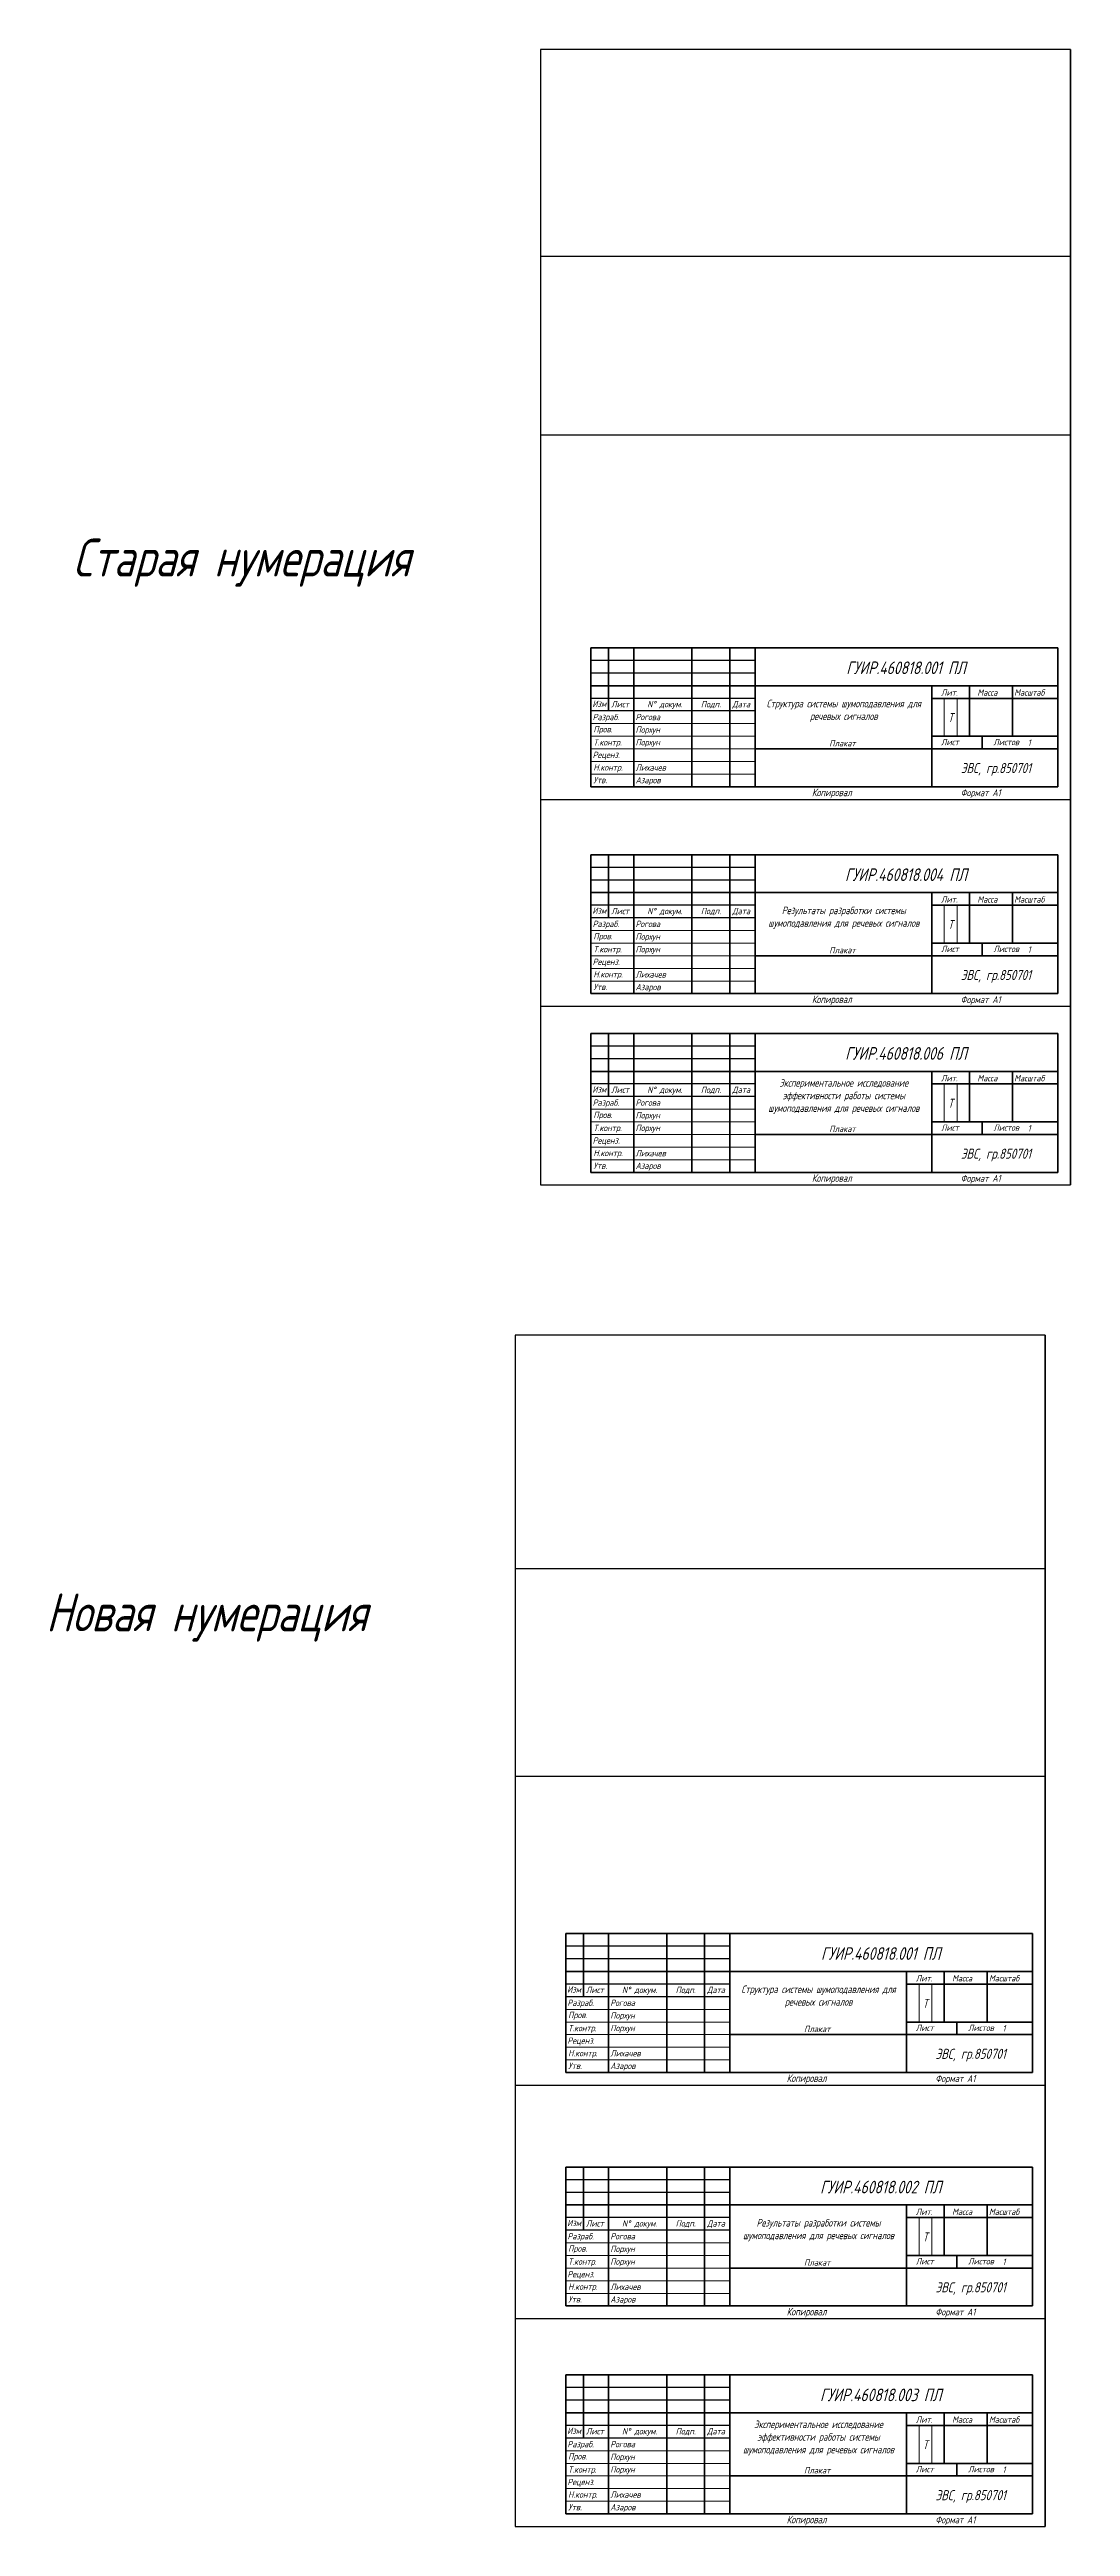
# Model space of a CAD drawing. Extents: x 2497 to 2902, y -59 to 922.
import ezdxf

# ---------------------------------------------------------------- set-up
doc = ezdxf.new("R2010")
doc.units = 0
doc.header["$MEASUREMENT"] = 0
doc.layers.get('0').update_dxf_attribs({"linetype": 'CONTINUOUS'})
doc.layers.get('DEFPOINTS').update_dxf_attribs({"linetype": 'CONTINUOUS'})
for name, color, linetype, lineweight in [('Основная', 7, 'CONTINUOUS', 40), ('текст', 7, 'CONTINUOUS', 30), ('тонкая', 7, 'CONTINUOUS', 20)]:
    doc.layers.add(name, color=color, linetype=linetype, lineweight=lineweight)
doc.styles.add('стиль1', font='romans.shx', dxfattribs={"width": 0.75, "oblique": 15, "height": 3.5})

msp = doc.modelspace()

# ---------------------------------------------------------------- linework, layer by layer
for p, q in [((2901.86, 922.19), (2901.86, 625.19)), ((2901.86, 840.24), (2901.86, 543.24)), ((2901.86, 769.45), (2901.86, 472.45)), ((2776.86, 680.19), (2711.86, 680.19)), ((2776.86, 675.19), (2711.86, 675.19)), ((2776.86, 665.19), (2711.86, 665.19)), ((2776.86, 660.19), (2711.86, 660.19)), ((2846.86, 630.19), (2846.86, 630.19)), ((2776.86, 598.24), (2711.86, 598.24)), ((2776.86, 593.24), (2711.86, 593.24)), ((2776.86, 583.24), (2711.86, 583.24)), ((2776.86, 578.24), (2711.86, 578.24)), ((2846.86, 548.24), (2846.86, 548.24)), ((2776.86, 527.45), (2711.86, 527.45)), ((2776.86, 522.45), (2711.86, 522.45)), ((2776.86, 512.45), (2711.86, 512.45)), ((2776.86, 507.45), (2711.86, 507.45)), ((2846.86, 477.45), (2846.86, 477.45)), ((2891.86, 412.91), (2891.86, 115.91)), ((2891.86, 320.43), (2891.86, 23.43)), ((2891.86, 238.1), (2891.86, -58.9)), ((2766.86, 170.91), (2701.86, 170.91)), ((2766.86, 165.91), (2701.86, 165.91)), ((2766.86, 155.91), (2701.86, 155.91)), ((2766.86, 150.91), (2701.86, 150.91)), ((2836.86, 120.91), (2836.86, 120.91)), ((2766.86, 78.43), (2701.86, 78.43)), ((2766.86, 73.43), (2701.86, 73.43)), ((2766.86, 63.43), (2701.86, 63.43)), ((2766.86, 58.43), (2701.86, 58.43)), ((2836.86, 28.43), (2836.86, 28.43)), ((2766.86, -3.9), (2701.86, -3.9)), ((2766.86, -8.9), (2701.86, -8.9)), ((2766.86, -18.9), (2701.86, -18.9)), ((2766.86, -23.9), (2701.86, -23.9)), ((2836.86, -53.9), (2836.86, -53.9))]:
    msp.add_line(p, q)
at = {"layer": 'DEFPOINTS'}
for points in [[(2691.86, 625.19), (2901.86, 625.19), (2901.86, 922.19), (2691.86, 922.19)], [(2691.86, 543.24), (2901.86, 543.24), (2901.86, 840.24), (2691.86, 840.24)], [(2691.86, 472.45), (2901.86, 472.45), (2901.86, 769.45), (2691.86, 769.45)], [(2681.86, 115.91), (2891.86, 115.91), (2891.86, 412.91), (2681.86, 412.91)], [(2681.86, 23.43), (2891.86, 23.43), (2891.86, 320.43), (2681.86, 320.43)], [(2681.86, -58.9), (2891.86, -58.9), (2891.86, 238.1), (2681.86, 238.1)]]:
    msp.add_lwpolyline(points, close=True, dxfattribs=at)
at = {"layer": 'Основная'}
for p, q in [((2711.86, 685.19), (2711.86, 630.19)), ((2896.86, 685.19), (2711.86, 685.19)), ((2718.86, 660.19), (2718.86, 685.19)), ((2728.86, 685.19), (2728.86, 630.19)), ((2751.86, 630.19), (2751.86, 685.19)), ((2766.86, 685.19), (2766.86, 630.19)), ((2776.86, 685.19), (2776.86, 630.19)), ((2896.86, 630.19), (2896.86, 685.19)), ((2711.86, 670.19), (2896.86, 670.19)), ((2846.86, 670.19), (2846.86, 630.19)), ((2861.86, 670.19), (2861.86, 650.19)), ((2878.86, 670.19), (2878.86, 650.19)), ((2846.86, 665.19), (2896.86, 665.19)), ((2896.86, 650.19), (2846.86, 650.19)), ((2866.86, 650.19), (2866.86, 645.19)), ((2896.86, 645.19), (2776.86, 645.19)), ((2896.86, 630.19), (2711.86, 630.19)), ((2711.86, 603.24), (2711.86, 548.24)), ((2896.86, 603.24), (2711.86, 603.24)), ((2718.86, 578.24), (2718.86, 603.24)), ((2728.86, 603.24), (2728.86, 548.24)), ((2751.86, 548.24), (2751.86, 603.24)), ((2766.86, 603.24), (2766.86, 548.24)), ((2776.86, 603.24), (2776.86, 548.24)), ((2896.86, 548.24), (2896.86, 603.24)), ((2711.86, 588.24), (2896.86, 588.24)), ((2846.86, 588.24), (2846.86, 548.24)), ((2846.86, 583.24), (2896.86, 583.24)), ((2861.86, 588.24), (2861.86, 568.24)), ((2878.86, 588.24), (2878.86, 568.24)), ((2896.86, 563.24), (2776.86, 563.24)), ((2896.86, 568.24), (2846.86, 568.24)), ((2866.86, 568.24), (2866.86, 563.24)), ((2896.86, 548.24), (2711.86, 548.24)), ((2711.86, 532.45), (2711.86, 477.45)), ((2896.86, 532.45), (2711.86, 532.45)), ((2718.86, 507.45), (2718.86, 532.45)), ((2728.86, 532.45), (2728.86, 477.45)), ((2751.86, 477.45), (2751.86, 532.45)), ((2766.86, 532.45), (2766.86, 477.45)), ((2776.86, 532.45), (2776.86, 477.45)), ((2896.86, 477.45), (2896.86, 532.45)), ((2711.86, 517.45), (2896.86, 517.45)), ((2846.86, 517.45), (2846.86, 477.45)), ((2846.86, 512.45), (2896.86, 512.45)), ((2861.86, 517.45), (2861.86, 497.45)), ((2878.86, 517.45), (2878.86, 497.45)), ((2896.86, 492.45), (2776.86, 492.45)), ((2896.86, 497.45), (2846.86, 497.45)), ((2866.86, 497.45), (2866.86, 492.45)), ((2896.86, 477.45), (2711.86, 477.45)), ((2701.86, 175.91), (2701.86, 120.91)), ((2886.86, 175.91), (2701.86, 175.91)), ((2708.86, 150.91), (2708.86, 175.91)), ((2718.86, 175.91), (2718.86, 120.91)), ((2741.86, 120.91), (2741.86, 175.91)), ((2756.86, 175.91), (2756.86, 120.91)), ((2766.86, 175.91), (2766.86, 120.91)), ((2886.86, 120.91), (2886.86, 175.91)), ((2701.86, 160.91), (2886.86, 160.91)), ((2836.86, 160.91), (2836.86, 120.91)), ((2851.86, 160.91), (2851.86, 140.91)), ((2868.86, 160.91), (2868.86, 140.91)), ((2836.86, 155.91), (2886.86, 155.91)), ((2886.86, 140.91), (2836.86, 140.91)), ((2856.86, 140.91), (2856.86, 135.91)), ((2886.86, 135.91), (2766.86, 135.91)), ((2886.86, 120.91), (2701.86, 120.91)), ((2701.86, 83.43), (2701.86, 28.43)), ((2886.86, 83.43), (2701.86, 83.43)), ((2708.86, 58.43), (2708.86, 83.43)), ((2718.86, 83.43), (2718.86, 28.43)), ((2741.86, 28.43), (2741.86, 83.43)), ((2756.86, 83.43), (2756.86, 28.43)), ((2766.86, 83.43), (2766.86, 28.43)), ((2886.86, 28.43), (2886.86, 83.43)), ((2701.86, 68.43), (2886.86, 68.43)), ((2836.86, 68.43), (2836.86, 28.43)), ((2836.86, 63.43), (2886.86, 63.43)), ((2851.86, 68.43), (2851.86, 48.43)), ((2868.86, 68.43), (2868.86, 48.43)), ((2886.86, 43.43), (2766.86, 43.43)), ((2886.86, 48.43), (2836.86, 48.43)), ((2856.86, 48.43), (2856.86, 43.43)), ((2886.86, 28.43), (2701.86, 28.43)), ((2701.86, 1.1), (2701.86, -53.9)), ((2886.86, 1.1), (2701.86, 1.1)), ((2708.86, -23.9), (2708.86, 1.1)), ((2718.86, 1.1), (2718.86, -53.9)), ((2741.86, -53.9), (2741.86, 1.1)), ((2756.86, 1.1), (2756.86, -53.9)), ((2766.86, 1.1), (2766.86, -53.9)), ((2886.86, -53.9), (2886.86, 1.1)), ((2701.86, -13.9), (2886.86, -13.9)), ((2836.86, -13.9), (2836.86, -53.9)), ((2836.86, -18.9), (2886.86, -18.9)), ((2851.86, -13.9), (2851.86, -33.9)), ((2868.86, -13.9), (2868.86, -33.9)), ((2886.86, -38.9), (2766.86, -38.9)), ((2886.86, -33.9), (2836.86, -33.9)), ((2856.86, -33.9), (2856.86, -38.9)), ((2886.86, -53.9), (2701.86, -53.9))]:
    msp.add_line(p, q, dxfattribs=at)
at = {"layer": 'тонкая'}
for p, q in [((2851.85, 664.98), (2851.85, 650.19)), ((2856.93, 664.98), (2856.93, 650.19)), ((2711.86, 655.19), (2776.86, 655.19)), ((2776.86, 650.19), (2711.86, 650.19)), ((2776.86, 645.19), (2711.86, 645.19)), ((2851.85, 583.03), (2851.85, 568.24)), ((2856.93, 583.03), (2856.93, 568.24)), ((2711.86, 573.24), (2776.86, 573.24)), ((2776.86, 568.24), (2711.86, 568.24)), ((2776.86, 563.24), (2711.86, 563.24)), ((2851.85, 512.24), (2851.85, 497.45)), ((2856.93, 512.24), (2856.93, 497.45)), ((2711.86, 502.45), (2776.86, 502.45)), ((2776.86, 497.45), (2711.86, 497.45)), ((2776.86, 492.45), (2711.86, 492.45)), ((2841.85, 155.71), (2841.85, 140.91)), ((2846.93, 155.71), (2846.93, 140.91)), ((2701.86, 145.91), (2766.86, 145.91)), ((2766.86, 140.91), (2701.86, 140.91)), ((2766.86, 135.91), (2701.86, 135.91)), ((2841.85, 63.22), (2841.85, 48.43)), ((2846.93, 63.22), (2846.93, 48.43)), ((2701.86, 53.43), (2766.86, 53.43)), ((2766.86, 48.43), (2701.86, 48.43)), ((2766.86, 43.43), (2701.86, 43.43)), ((2841.85, -19.11), (2841.85, -33.9)), ((2846.93, -19.11), (2846.93, -33.9)), ((2701.86, -28.9), (2766.86, -28.9)), ((2766.86, -33.9), (2701.86, -33.9)), ((2766.86, -38.9), (2701.86, -38.9))]:
    msp.add_line(p, q, dxfattribs=at)
for points in [[(2711.86, 640.19), (2776.86, 640.19)], [(2711.86, 635.19), (2776.86, 635.19)], [(2711.86, 558.24), (2776.86, 558.24)], [(2711.86, 553.24), (2776.86, 553.24)], [(2711.86, 487.45), (2776.86, 487.45)], [(2711.86, 482.45), (2776.86, 482.45)], [(2701.86, 130.91), (2766.86, 130.91)], [(2701.86, 125.91), (2766.86, 125.91)], [(2701.86, 38.43), (2766.86, 38.43)], [(2701.86, 33.43), (2766.86, 33.43)], [(2701.86, -43.9), (2766.86, -43.9)], [(2701.86, -48.9), (2766.86, -48.9)]]:
    msp.add_lwpolyline(points, dxfattribs=at)

# ---------------------------------------------------------------- texts
at = {"layer": 'текст', "style": 'стиль1', "oblique": 15, "width": 0.75}
for s, height, p in [('Лит.', 2.5, (2850.58, 666.25)), ('Масса', 2.5, (2864.95, 666.25)), ('Масштаб', 2.5, (2879.55, 666.25)), ('Изм', 2.5, (2712.41, 661.8)), ('Разраб.', 2.5, (2712.52, 656.55)), ('Лист', 2.5, (2719.88, 661.65)), ('Рогова', 2.5, (2729.52, 656.55)), ('N%%d докум. ', 2.5, (2734.17, 661.65)), ('Подп.', 2.5, (2755.42, 661.65)), ('Дата', 2.5, (2767.87, 661.65)), ('Пров.', 2.5, (2712.82, 651.72)), ('Т.контр.', 2.5, (2712.82, 646.52)), ('Порхун', 2.5, (2729.52, 651.55)), ('Порхун', 2.5, (2729.52, 646.55)), ('Лист', 2.5, (2850.58, 646.64)), ('Листов', 2.5, (2871.3, 646.64)), ('Реценз.', 2.5, (2712.52, 641.55)), ('Н.контр.', 2.5, (2712.82, 636.6)), ('Лихачев', 2.5, (2729.52, 636.55)), ('Утв.', 2.5, (2712.82, 631.58)), ('Азаров', 2.5, (2729.52, 631.55)), ('Копировал', 3, (2799.4, 626.44)), ('Формат А1', 2.75, (2858.33, 626.44)), ('Изм', 2.5, (2712.41, 579.85)), ('Лист', 2.5, (2719.88, 579.7)), ('N%%d докум. ', 2.5, (2734.17, 579.7)), ('Подп.', 2.5, (2755.42, 579.7)), ('Дата', 2.5, (2767.87, 579.7)), ('Лит.', 2.5, (2850.58, 584.31)), ('Масса', 2.5, (2864.95, 584.31)), ('Масштаб', 2.5, (2879.55, 584.31)), ('Разраб.', 2.5, (2712.52, 574.6)), ('Пров.', 2.5, (2712.82, 569.77)), ('Рогова', 2.5, (2729.52, 574.6)), ('Порхун', 2.5, (2729.52, 569.6)), ('Реценз.', 2.5, (2712.52, 559.6)), ('Т.контр.', 2.5, (2712.82, 564.58)), ('Порхун', 2.5, (2729.52, 564.6)), ('Лист', 2.5, (2850.58, 564.69)), ('Листов', 2.5, (2871.3, 564.69)), ('Утв.', 2.5, (2712.82, 549.63)), ('Н.контр.', 2.5, (2712.82, 554.65)), ('Лихачев', 2.5, (2729.52, 554.6)), ('Азаров', 2.5, (2729.52, 549.6)), ('Копировал', 3, (2799.4, 544.49)), ('Формат А1', 2.75, (2858.33, 544.49)), ('Изм', 2.5, (2712.41, 509.06)), ('Лист', 2.5, (2719.88, 508.91)), ('N%%d докум. ', 2.5, (2734.17, 508.91)), ('Подп.', 2.5, (2755.42, 508.91)), ('Дата', 2.5, (2767.87, 508.91)), ('Лит.', 2.5, (2850.58, 513.51)), ('Масса', 2.5, (2864.95, 513.51)), ('Масштаб', 2.5, (2879.55, 513.51)), ('Разраб.', 2.5, (2712.52, 503.81)), ('Пров.', 2.5, (2712.82, 498.98)), ('Рогова', 2.5, (2729.52, 503.81)), ('Порхун', 2.5, (2729.52, 498.81)), ('Реценз.', 2.5, (2712.52, 488.81)), ('Т.контр.', 2.5, (2712.82, 493.78)), ('Порхун', 2.5, (2729.52, 493.81)), ('Лист', 2.5, (2850.58, 493.9)), ('Листов', 2.5, (2871.3, 493.9)), ('Утв.', 2.5, (2712.82, 478.84)), ('Н.контр.', 2.5, (2712.82, 483.86)), ('Лихачев', 2.5, (2729.52, 483.81)), ('Азаров', 2.5, (2729.52, 478.81)), ('Копировал', 3, (2799.4, 473.7)), ('Формат А1', 2.75, (2858.33, 473.7)), ('Лит.', 2.5, (2840.58, 156.98)), ('Масса', 2.5, (2854.95, 156.98)), ('Масштаб', 2.5, (2869.55, 156.98)), ('Изм', 2.5, (2702.41, 152.53)), ('Разраб.', 2.5, (2702.52, 147.27)), ('Лист', 2.5, (2709.88, 152.38)), ('Рогова', 2.5, (2719.52, 147.27)), ('N%%d докум. ', 2.5, (2724.17, 152.38)), ('Подп.', 2.5, (2745.42, 152.38)), ('Дата', 2.5, (2757.87, 152.38)), ('Пров.', 2.5, (2702.82, 142.44)), ('Т.контр.', 2.5, (2702.82, 137.25)), ('Порхун', 2.5, (2719.52, 142.27)), ('Порхун', 2.5, (2719.52, 137.27)), ('Лист', 2.5, (2840.58, 137.37)), ('Листов', 2.5, (2861.3, 137.37)), ('Реценз.', 2.5, (2702.52, 132.27)), ('Н.контр.', 2.5, (2702.82, 127.33)), ('Лихачев', 2.5, (2719.52, 127.27)), ('Утв.', 2.5, (2702.82, 122.31)), ('Азаров', 2.5, (2719.52, 122.27)), ('Копировал', 3, (2789.4, 117.16)), ('Формат А1', 2.75, (2848.33, 117.16)), ('Изм', 2.5, (2702.41, 60.04)), ('Лист', 2.5, (2709.88, 59.89)), ('N%%d докум. ', 2.5, (2724.17, 59.89)), ('Подп.', 2.5, (2745.42, 59.89)), ('Дата', 2.5, (2757.87, 59.89)), ('Лит.', 2.5, (2840.58, 64.49)), ('Масса', 2.5, (2854.95, 64.49)), ('Масштаб', 2.5, (2869.55, 64.49)), ('Разраб.', 2.5, (2702.52, 54.79)), ('Пров.', 2.5, (2702.82, 49.96)), ('Рогова', 2.5, (2719.52, 54.79)), ('Порхун', 2.5, (2719.52, 49.79)), ('Реценз.', 2.5, (2702.52, 39.79)), ('Т.контр.', 2.5, (2702.82, 44.76)), ('Порхун', 2.5, (2719.52, 44.79)), ('Лист', 2.5, (2840.58, 44.88)), ('Листов', 2.5, (2861.3, 44.88)), ('Утв.', 2.5, (2702.82, 29.82)), ('Н.контр.', 2.5, (2702.82, 34.84)), ('Лихачев', 2.5, (2719.52, 34.79)), ('Азаров', 2.5, (2719.52, 29.79)), ('Копировал', 3, (2789.4, 24.68)), ('Формат А1', 2.75, (2848.33, 24.68)), ('Лит.', 2.5, (2840.58, -17.83)), ('Масса', 2.5, (2854.95, -17.83)), ('Масштаб', 2.5, (2869.55, -17.83)), ('Изм', 2.5, (2702.41, -22.29)), ('Разраб.', 2.5, (2702.52, -27.54)), ('Лист', 2.5, (2709.88, -22.44)), ('Рогова', 2.5, (2719.52, -27.54)), ('N%%d докум. ', 2.5, (2724.17, -22.44)), ('Подп.', 2.5, (2745.42, -22.44)), ('Дата', 2.5, (2757.87, -22.44)), ('Пров.', 2.5, (2702.82, -32.37)), ('Т.контр.', 2.5, (2702.82, -37.57)), ('Порхун', 2.5, (2719.52, -32.54)), ('Порхун', 2.5, (2719.52, -37.54)), ('Лист', 2.5, (2840.58, -37.45)), ('Листов', 2.5, (2861.3, -37.45)), ('Реценз.', 2.5, (2702.52, -42.54)), ('Н.контр.', 2.5, (2702.82, -47.49)), ('Лихачев', 2.5, (2719.52, -47.54)), ('Утв.', 2.5, (2702.82, -52.51)), ('Азаров', 2.5, (2719.52, -52.54)), ('Копировал', 3, (2789.4, -57.65)), ('Формат А1', 2.75, (2848.33, -57.65))]:
    msp.add_text(s, height=height, dxfattribs=at).set_placement(p)
at = {"layer": 'текст', "attachment_point": 5, "style": 'стиль1'}
for s, width, gutter_width, heights, insert, char_height in [('\\pxt13;Старая нумерация', 441.3255, 75, [36.62], (2573.38, 718.93), 15), ('\\pxt13;ГУИР.460818.001 ПЛ', 119.6512, 75, [14.84], (2836.69, 677.3), 5), ('\\pxqc,t13;Структура системы шумоподавления для речевых сигналов ', 68.0243, 75, [19.87], (2812.03, 660.24), 3), ('\\pxqc;Т', 5.0097, 17.5, [14.69], (2854.35, 657.58), 3.5), ('\\pxqc,t13;Плакат', 68.0243, 75, [0], (2811.49, 647.43), 2.5), ('1', 7.152, 17.5, [3.18], (2885.53, 647.69), 2.5), ('\\pxqc,t13;ЭВС, гр.850701', 68.0243, 75, [16.93], (2872.32, 637.04), 4), ('\\pxt13;ГУИР.460818.004 ПЛ', 119.6512, 75, [14.84], (2836.69, 595.35), 5), ('\\pxqc,t13;Результаты разработки системы шумоподавления для речевых сигналов', 68.0243, 75, [19.87], (2812.03, 578.3), 3), ('\\pxqc;Т', 5.0097, 17.5, [14.69], (2854.35, 575.64), 3.5), ('\\pxqc,t13;Плакат', 68.0243, 75, [0], (2811.49, 565.48), 2.5), ('1', 7.152, 17.5, [3.18], (2885.53, 565.74), 2.5), ('\\pxqc,t13;ЭВС, гр.850701', 68.0243, 75, [16.93], (2872.32, 555.09), 4), ('\\pxt13;ГУИР.460818.006 ПЛ', 119.6512, 75, [14.84], (2836.69, 524.56), 5), ('\\pxqc,t13;Экспериментальное исследование эффективности работы системы шумоподавления для речевых сигналов', 68.0243, 75, [19.87], (2812.03, 507.5), 3), ('\\pxqc;Т', 5.0097, 17.5, [14.69], (2854.35, 504.84), 3.5), ('\\pxqc,t13;Плакат', 68.0243, 75, [0], (2811.49, 494.69), 2.5), ('1', 7.152, 17.5, [3.18], (2885.53, 494.95), 2.5), ('\\pxqc,t13;ЭВС, гр.850701', 68.0243, 75, [16.93], (2872.32, 484.3), 4), ('\\pxt13;Новая нумерация', 441.3255, 75, [36.62], (2559.56, 301.11), 15), ('\\pxt13;ГУИР.460818.001 ПЛ', 119.6512, 75, [14.84], (2826.69, 168.03), 5), ('\\pxqc,t13;Структура системы шумоподавления для речевых сигналов ', 68.0243, 75, [19.87], (2802.03, 150.97), 3), ('\\pxqc;Т', 5.0097, 17.5, [14.69], (2844.35, 148.31), 3.5), ('\\pxqc,t13;Плакат', 68.0243, 75, [0], (2801.49, 138.15), 2.5), ('1', 7.152, 17.5, [3.18], (2875.53, 138.42), 2.5), ('\\pxqc,t13;ЭВС, гр.850701', 68.0243, 75, [16.93], (2862.32, 127.76), 4), ('\\pxt13;ГУИР.460818.002 ПЛ', 119.6512, 75, [14.84], (2826.69, 75.54), 5), ('\\pxqc,t13;Результаты разработки системы шумоподавления для речевых сигналов', 68.0243, 75, [19.87], (2802.03, 58.48), 3), ('\\pxqc;Т', 5.0097, 17.5, [14.69], (2844.35, 55.82), 3.5), ('\\pxqc,t13;Плакат', 68.0243, 75, [0], (2801.49, 45.67), 2.5), ('1', 7.152, 17.5, [3.18], (2875.53, 45.93), 2.5), ('\\pxqc,t13;ЭВС, гр.850701', 68.0243, 75, [16.93], (2862.32, 35.28), 4), ('\\pxt13;ГУИР.460818.003 ПЛ', 119.6512, 75, [14.84], (2826.69, -6.79), 5), ('\\pxqc,t13;Экспериментальное исследование эффективности работы системы шумоподавления для речевых сигналов', 68.0243, 75, [19.87], (2802.03, -23.84), 3), ('\\pxqc;Т', 5.0097, 17.5, [14.69], (2844.35, -26.5), 3.5), ('\\pxqc,t13;Плакат', 68.0243, 75, [0], (2801.49, -36.66), 2.5), ('1', 7.152, 17.5, [3.18], (2875.53, -36.4), 2.5), ('\\pxqc,t13;ЭВС, гр.850701', 68.0243, 75, [16.93], (2862.32, -47.05), 4)]:
    msp.add_mtext_dynamic_manual_height_columns(s, width=width, gutter_width=gutter_width, heights=heights, dxfattribs=dict(at, insert=insert, char_height=char_height))

doc.saveas('drawing.dxf')
